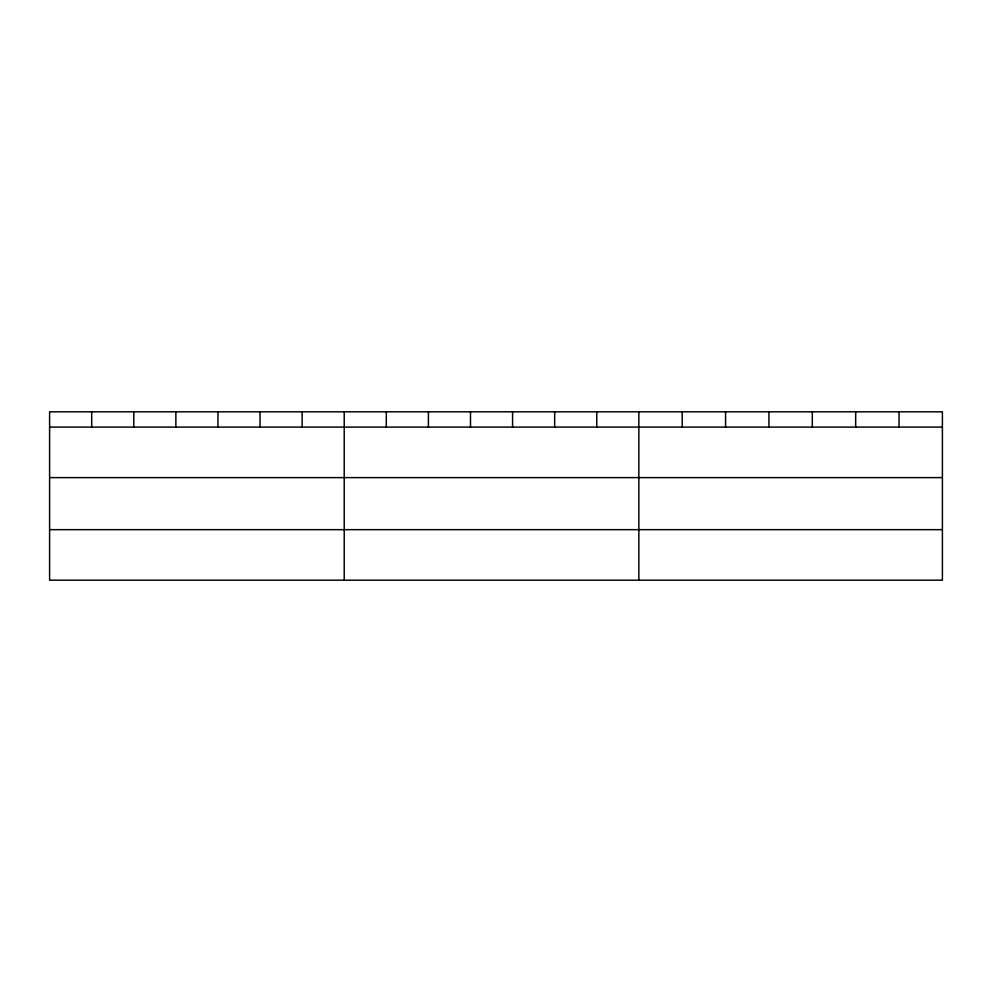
<?xml version="1.0" encoding="UTF-8"?>
<svg xmlns="http://www.w3.org/2000/svg" width="992" height="992" viewBox="0 0 992 992"><rect width="100%" height="100%" fill="white"/><g stroke="black" fill="none" stroke-linecap="round" stroke-linejoin="round"><path stroke-width="1.49" d="M942.4 477.611L942.4 411.804L49.6 411.804L49.6 580.196L942.4 580.196L942.4 477.611L49.6 477.611M49.6 427.093L942.4 427.093M49.6 529.666L942.4 529.666M899.037 411.804L899.037 427.093M855.674 411.804L855.674 427.093M812.312 411.804L812.312 427.093M768.936 411.804L768.936 427.093M725.574 411.804L725.574 427.093M682.211 411.804L682.211 427.093M638.848 411.804L638.848 580.196M596.762 411.804L596.762 427.093M554.664 411.804L554.664 427.093M512.579 411.804L512.579 427.093M470.493 411.804L470.493 427.093M428.408 411.804L428.408 427.093M386.31 411.804L386.31 427.093M344.224 411.804L344.224 580.196M302.138 411.804L302.138 427.093M260.04 411.804L260.04 427.093M217.955 411.804L217.955 427.093M175.869 411.804L175.869 427.093M133.784 411.804L133.784 427.093M91.686 411.804L91.686 427.093"/></g></svg>
